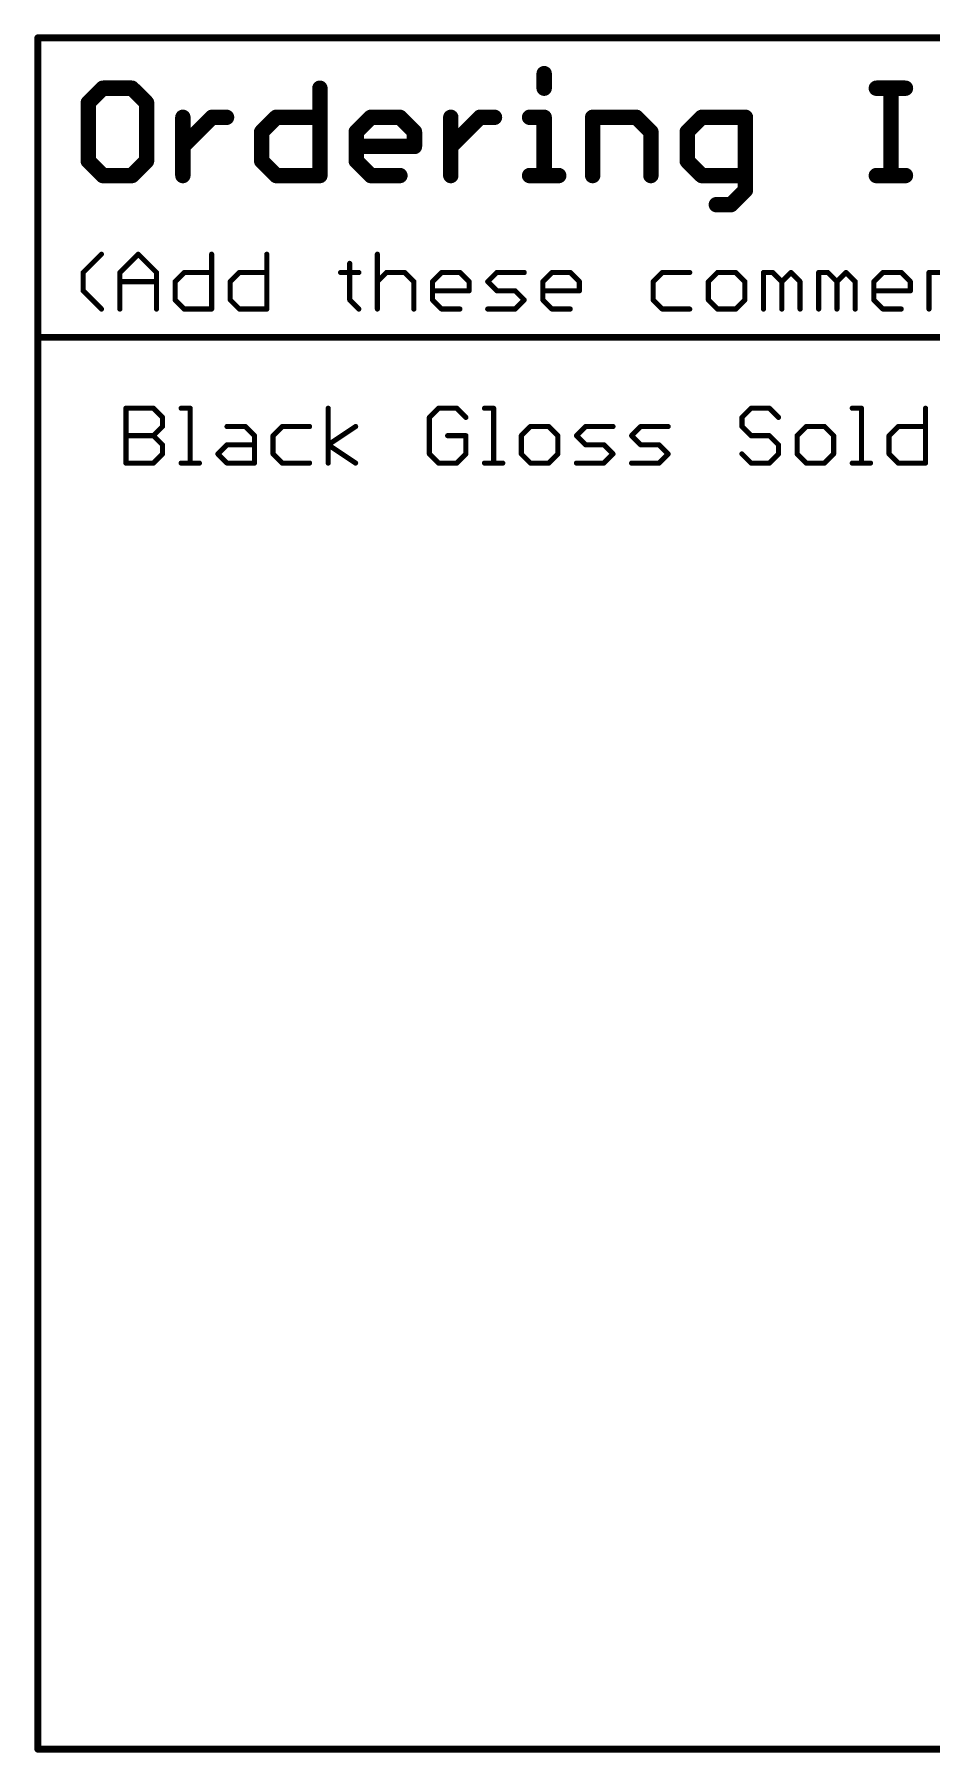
# Model space of a CAD drawing. Extents: x -41 to 92, y -75 to 33.
# Drawn here: x -10.3 to 16.4, y -75 to -24 of the extents above; entities that cross this region are included whole.
import ezdxf

# ---------------------------------------------------------------- set-up
doc = ezdxf.new("R2010")
doc.units = 0
doc.layers.add('23', color=53, linetype='CONTINUOUS')
doc.layers.add('51', color=53, linetype='CONTINUOUS')

msp = doc.modelspace()

# ---------------------------------------------------------------- linework, layer by layer
at = {"layer": '23'}
msp.add_point((-10.16, -24.13), dxfattribs=at)
at = {"layer": '51'}
for points, const_width in [([(-10.16, -24.13), (91.44, -24.13)], 0.2032), ([(-10.16, -33.02), (-10.16, -24.13)], 0.2032), ([(4.868, -25.1942), (4.868, -25.6264)], 0.4572), ([(-8.2292, -25.6264), (-8.6614, -26.0586)], 0.4572), ([(-7.3649, -25.6264), (-8.2292, -25.6264)], 0.4572), ([(-6.9327, -26.0586), (-7.3649, -25.6264)], 0.4572), ([(-1.7874, -25.6264), (-1.7874, -28.2194)], 0.4572), ([(14.7266, -25.6264), (15.5909, -25.6264)], 0.4572), ([(15.1587, -28.2194), (15.1587, -25.6264)], 0.4572), ([(-8.6614, -26.0586), (-8.6614, -27.7872)], 0.4572), ([(-6.9327, -27.7872), (-6.9327, -26.0586)], 0.4572), ([(-5.8548, -28.2194), (-5.8548, -26.4907)], 0.4572), ([(-5.8548, -27.3551), (-4.9905, -26.4907)], 0.4572), ([(-4.9905, -26.4907), (-4.5583, -26.4907)], 0.4572), ([(-3.516, -26.9229), (-3.0839, -26.4907)], 0.4572), ([(-3.0839, -26.4907), (-1.7874, -26.4907)], 0.4572), ([(-0.7095, -26.9229), (-0.2773, -26.4907)], 0.4572), ([(-0.2773, -26.4907), (0.587, -26.4907)], 0.4572), ([(0.587, -26.4907), (1.0192, -26.9229)], 0.4572), ([(2.0971, -28.2194), (2.0971, -26.4907)], 0.4572), ([(2.0971, -27.3551), (2.9614, -26.4907)], 0.4572), ([(2.9614, -26.4907), (3.3936, -26.4907)], 0.4572), ([(4.4359, -26.4907), (4.868, -26.4907)], 0.4572), ([(4.868, -26.4907), (4.868, -28.2194)], 0.4572), ([(6.3069, -28.2194), (6.3069, -26.4907)], 0.4572), ([(6.3069, -26.4907), (7.6034, -26.4907)], 0.4572), ([(7.6034, -26.4907), (8.0356, -26.9229)], 0.4572), ([(9.5456, -26.4907), (9.1135, -26.9229)], 0.4572), ([(10.8421, -26.4907), (9.5456, -26.4907)], 0.4572), ([(10.8421, -28.6516), (10.8421, -26.4907)], 0.4572), ([(-3.516, -27.7872), (-3.516, -26.9229)], 0.4572), ([(-0.7095, -27.7872), (-0.7095, -26.9229)], 0.4572), ([(1.0192, -26.9229), (1.0192, -27.3551)], 0.4572), ([(8.0356, -26.9229), (8.0356, -28.2194)], 0.4572), ([(9.1135, -26.9229), (9.1135, -27.7872)], 0.4572), ([(1.0192, -27.3551), (-0.7095, -27.3551)], 0.4572), ([(-8.6614, -27.7872), (-8.2292, -28.2194)], 0.4572), ([(-8.2292, -28.2194), (-7.3649, -28.2194)], 0.4572), ([(-7.3649, -28.2194), (-6.9327, -27.7872)], 0.4572), ([(-3.0839, -28.2194), (-3.516, -27.7872)], 0.4572), ([(-1.7874, -28.2194), (-3.0839, -28.2194)], 0.4572), ([(-0.2773, -28.2194), (-0.7095, -27.7872)], 0.4572), ([(0.587, -28.2194), (-0.2773, -28.2194)], 0.4572), ([(4.4359, -28.2194), (5.3002, -28.2194)], 0.4572), ([(9.1135, -27.7872), (9.5456, -28.2194)], 0.4572), ([(9.5456, -28.2194), (10.8421, -28.2194)], 0.4572), ([(14.7266, -28.2194), (15.5909, -28.2194)], 0.4572), ([(10.41, -29.0837), (10.8421, -28.6516)], 0.4572), ([(9.9778, -29.0837), (10.41, -29.0837)], 0.4572), ([(-8.8138, -31.0971), (-8.2715, -30.5548)], 0.1524), ([(-7.7224, -31.0971), (-7.18, -30.5548)], 0.1524), ([(-7.18, -30.5548), (-6.6377, -31.0971)], 0.1524), ([(-5.0005, -30.5548), (-5.0005, -32.1818)], 0.1524), ([(-3.3634, -30.5548), (-3.3634, -32.1818)], 0.1524), ([(-0.0823, -30.5548), (-0.0823, -32.1818)], 0.1524), ([(-8.8138, -31.6395), (-8.8138, -31.0971)], 0.1524), ([(-7.7224, -32.1818), (-7.7224, -31.0971)], 0.1524), ([(-6.6377, -31.0971), (-6.6377, -32.1818)], 0.1524), ([(-6.0852, -31.3683), (-5.814, -31.0971)], 0.1524), ([(-5.814, -31.0971), (-5.0005, -31.0971)], 0.1524), ([(-4.4481, -31.3683), (-4.1769, -31.0971)], 0.1524), ([(-4.1769, -31.0971), (-3.3634, -31.0971)], 0.1524), ([(-1.1737, -31.0971), (-0.6314, -31.0971)], 0.1524), ([(-0.9026, -30.826), (-0.9026, -31.9106)], 0.1524), ([(-0.0823, -31.3683), (0.1889, -31.0971)], 0.1524), ([(0.1889, -31.0971), (0.7312, -31.0971)], 0.1524), ([(0.7312, -31.0971), (1.0024, -31.3683)], 0.1524), ([(1.5549, -31.3683), (1.826, -31.0971)], 0.1524), ([(1.826, -31.0971), (2.3683, -31.0971)], 0.1524), ([(2.3683, -31.0971), (2.6395, -31.3683)], 0.1524), ([(3.192, -31.3683), (3.4632, -31.0971)], 0.1524), ([(3.4632, -31.0971), (4.2767, -31.0971)], 0.1524), ([(4.8292, -31.3683), (5.1003, -31.0971)], 0.1524), ([(5.1003, -31.0971), (5.6427, -31.0971)], 0.1524), ([(5.6427, -31.0971), (5.9138, -31.3683)], 0.1524), ([(8.3746, -31.0971), (8.1035, -31.3683)], 0.1524), ([(9.1881, -31.0971), (8.3746, -31.0971)], 0.1524), ([(10.0118, -31.0971), (9.7406, -31.3683)], 0.1524), ([(10.5541, -31.0971), (10.0118, -31.0971)], 0.1524), ([(10.8253, -31.3683), (10.5541, -31.0971)], 0.1524), ([(11.3778, -32.1818), (11.3778, -31.0971)], 0.1524), ([(11.3778, -31.0971), (11.649, -31.0971)], 0.1524), ([(11.649, -31.0971), (11.9201, -31.3683)], 0.1524), ([(11.9201, -31.3683), (12.1913, -31.0971)], 0.1524), ([(12.1913, -31.0971), (12.4625, -31.3683)], 0.1524), ([(13.015, -32.1818), (13.015, -31.0971)], 0.1524), ([(13.015, -31.0971), (13.2861, -31.0971)], 0.1524), ([(13.2861, -31.0971), (13.5573, -31.3683)], 0.1524), ([(13.5573, -31.3683), (13.8284, -31.0971)], 0.1524), ([(13.8284, -31.0971), (14.0996, -31.3683)], 0.1524), ([(14.6521, -31.3683), (14.9233, -31.0971)], 0.1524), ([(14.9233, -31.0971), (15.4656, -31.0971)], 0.1524), ([(15.4656, -31.0971), (15.7368, -31.3683)], 0.1524), ([(16.2893, -32.1818), (16.2893, -31.0971)], 0.1524), ([(16.2893, -31.0971), (17.1028, -31.0971)], 0.1524), ([(-8.2715, -32.1818), (-8.8138, -31.6395)], 0.1524), ([(-7.7224, -31.3683), (-6.6377, -31.3683)], 0.1524), ([(-6.0852, -31.9106), (-6.0852, -31.3683)], 0.1524), ([(-4.4481, -31.9106), (-4.4481, -31.3683)], 0.1524), ([(1.0024, -31.3683), (1.0024, -32.1818)], 0.1524), ([(1.5549, -31.9106), (1.5549, -31.3683)], 0.1524), ([(2.6395, -31.6395), (1.5549, -31.6395)], 0.1524), ([(2.6395, -31.3683), (2.6395, -31.6395)], 0.1524), ([(3.4632, -31.6395), (3.192, -31.3683)], 0.1524), ([(4.0055, -31.6395), (3.4632, -31.6395)], 0.1524), ([(4.2767, -31.9106), (4.0055, -31.6395)], 0.1524), ([(4.8292, -31.9106), (4.8292, -31.3683)], 0.1524), ([(5.9138, -31.6395), (4.8292, -31.6395)], 0.1524), ([(5.9138, -31.3683), (5.9138, -31.6395)], 0.1524), ([(8.1035, -31.3683), (8.1035, -31.9106)], 0.1524), ([(9.7406, -31.3683), (9.7406, -31.9106)], 0.1524), ([(10.8253, -31.9106), (10.8253, -31.3683)], 0.1524), ([(11.9201, -31.3683), (11.9201, -32.1818)], 0.1524), ([(12.4625, -31.3683), (12.4625, -32.1818)], 0.1524), ([(13.5573, -31.3683), (13.5573, -32.1818)], 0.1524), ([(14.0996, -31.3683), (14.0996, -32.1818)], 0.1524), ([(14.6521, -31.9106), (14.6521, -31.3683)], 0.1524), ([(15.7368, -31.6395), (14.6521, -31.6395)], 0.1524), ([(15.7368, -31.3683), (15.7368, -31.6395)], 0.1524), ([(-5.814, -32.1818), (-6.0852, -31.9106)], 0.1524), ([(-5.0005, -32.1818), (-5.814, -32.1818)], 0.1524), ([(-4.1769, -32.1818), (-4.4481, -31.9106)], 0.1524), ([(-3.3634, -32.1818), (-4.1769, -32.1818)], 0.1524), ([(-0.9026, -31.9106), (-0.6314, -32.1818)], 0.1524), ([(1.826, -32.1818), (1.5549, -31.9106)], 0.1524), ([(2.3683, -32.1818), (1.826, -32.1818)], 0.1524), ([(3.192, -32.1818), (4.0055, -32.1818)], 0.1524), ([(4.0055, -32.1818), (4.2767, -31.9106)], 0.1524), ([(5.1003, -32.1818), (4.8292, -31.9106)], 0.1524), ([(5.6427, -32.1818), (5.1003, -32.1818)], 0.1524), ([(8.1035, -31.9106), (8.3746, -32.1818)], 0.1524), ([(8.3746, -32.1818), (9.1881, -32.1818)], 0.1524), ([(9.7406, -31.9106), (10.0118, -32.1818)], 0.1524), ([(10.0118, -32.1818), (10.5541, -32.1818)], 0.1524), ([(10.5541, -32.1818), (10.8253, -31.9106)], 0.1524), ([(14.9233, -32.1818), (14.6521, -31.9106)], 0.1524), ([(15.4656, -32.1818), (14.9233, -32.1818)], 0.1524), ([(-10.16, -74.93), (-10.16, -33.02)], 0.2032), ([(-10.16, -33.02), (91.44, -33.02)], 0.2032), ([(-7.5438, -36.7538), (-7.5438, -35.1268)], 0.1524), ([(-7.5438, -35.1268), (-6.7303, -35.1268)], 0.1524), ([(-6.7303, -35.1268), (-6.4591, -35.398)], 0.1524), ([(-5.9066, -35.1268), (-5.6355, -35.1268)], 0.1524), ([(-5.6355, -35.1268), (-5.6355, -36.7538)], 0.1524), ([(-1.5409, -36.7538), (-1.5409, -35.1268)], 0.1524), ([(1.7317, -35.1268), (1.4606, -35.398)], 0.1524), ([(2.2741, -35.1268), (1.7317, -35.1268)], 0.1524), ([(2.5452, -35.398), (2.2741, -35.1268)], 0.1524), ([(3.0977, -35.1268), (3.3689, -35.1268)], 0.1524), ([(3.3689, -35.1268), (3.3689, -36.7538)], 0.1524), ([(11.0089, -35.1268), (10.7378, -35.398)], 0.1524), ([(11.5513, -35.1268), (11.0089, -35.1268)], 0.1524), ([(11.8224, -35.398), (11.5513, -35.1268)], 0.1524), ([(14.0121, -35.1268), (14.2833, -35.1268)], 0.1524), ([(14.2833, -35.1268), (14.2833, -36.7538)], 0.1524), ([(16.1882, -35.1268), (16.1882, -36.7538)], 0.1524), ([(-6.4591, -35.6691), (-6.7303, -35.9403)], 0.1524), ([(-6.4591, -35.398), (-6.4591, -35.6691)], 0.1524), ([(-4.544, -35.6691), (-4.0017, -35.6691)], 0.1524), ([(-4.0017, -35.6691), (-3.7305, -35.9403)], 0.1524), ([(-2.9069, -35.6691), (-3.1781, -35.9403)], 0.1524), ([(-2.0934, -35.6691), (-2.9069, -35.6691)], 0.1524), ([(-1.5409, -36.2115), (-0.7274, -35.6691)], 0.1524), ([(1.4606, -35.398), (1.4606, -36.4826)], 0.1524), ([(4.4603, -35.6691), (4.1892, -35.9403)], 0.1524), ([(5.0026, -35.6691), (4.4603, -35.6691)], 0.1524), ([(5.2738, -35.9403), (5.0026, -35.6691)], 0.1524), ([(5.8263, -35.9403), (6.0975, -35.6691)], 0.1524), ([(6.0975, -35.6691), (6.911, -35.6691)], 0.1524), ([(7.4635, -35.9403), (7.7346, -35.6691)], 0.1524), ([(7.7346, -35.6691), (8.5481, -35.6691)], 0.1524), ([(10.7378, -35.398), (10.7378, -35.6691)], 0.1524), ([(10.7378, -35.6691), (11.0089, -35.9403)], 0.1524), ([(12.6461, -35.6691), (12.3749, -35.9403)], 0.1524), ([(13.1884, -35.6691), (12.6461, -35.6691)], 0.1524), ([(13.4596, -35.9403), (13.1884, -35.6691)], 0.1524), ([(15.1035, -35.9403), (15.3747, -35.6691)], 0.1524), ([(15.3747, -35.6691), (16.1882, -35.6691)], 0.1524), ([(-7.5438, -35.9403), (-6.7303, -35.9403)], 0.1524), ([(-6.7303, -35.9403), (-6.4591, -36.2115)], 0.1524), ([(-6.4591, -36.2115), (-6.4591, -36.4826)], 0.1524), ([(-4.8152, -36.4826), (-4.544, -36.2115)], 0.1524), ([(-4.544, -36.2115), (-3.7305, -36.2115)], 0.1524), ([(-3.7305, -35.9403), (-3.7305, -36.7538)], 0.1524), ([(-3.1781, -35.9403), (-3.1781, -36.4826)], 0.1524), ([(-0.7274, -36.7538), (-1.5409, -36.2115)], 0.1524), ([(2.5452, -35.9403), (2.0029, -35.9403)], 0.1524), ([(2.5452, -36.4826), (2.5452, -35.9403)], 0.1524), ([(4.1892, -35.9403), (4.1892, -36.4826)], 0.1524), ([(5.2738, -36.4826), (5.2738, -35.9403)], 0.1524), ([(6.0975, -36.2115), (5.8263, -35.9403)], 0.1524), ([(6.6398, -36.2115), (6.0975, -36.2115)], 0.1524), ([(6.911, -36.4826), (6.6398, -36.2115)], 0.1524), ([(7.7346, -36.2115), (7.4635, -35.9403)], 0.1524), ([(8.277, -36.2115), (7.7346, -36.2115)], 0.1524), ([(8.5481, -36.4826), (8.277, -36.2115)], 0.1524), ([(11.0089, -35.9403), (11.5513, -35.9403)], 0.1524), ([(11.5513, -35.9403), (11.8224, -36.2115)], 0.1524), ([(11.8224, -36.2115), (11.8224, -36.4826)], 0.1524), ([(12.3749, -35.9403), (12.3749, -36.4826)], 0.1524), ([(13.4596, -36.4826), (13.4596, -35.9403)], 0.1524), ([(15.1035, -36.4826), (15.1035, -35.9403)], 0.1524), ([(-6.7303, -36.7538), (-7.5438, -36.7538)], 0.1524), ([(-6.4591, -36.4826), (-6.7303, -36.7538)], 0.1524), ([(-5.9066, -36.7538), (-5.3643, -36.7538)], 0.1524), ([(-4.544, -36.7538), (-4.8152, -36.4826)], 0.1524), ([(-3.7305, -36.7538), (-4.544, -36.7538)], 0.1524), ([(-3.1781, -36.4826), (-2.9069, -36.7538)], 0.1524), ([(-2.9069, -36.7538), (-2.0934, -36.7538)], 0.1524), ([(1.4606, -36.4826), (1.7317, -36.7538)], 0.1524), ([(1.7317, -36.7538), (2.2741, -36.7538)], 0.1524), ([(2.2741, -36.7538), (2.5452, -36.4826)], 0.1524), ([(3.0977, -36.7538), (3.64, -36.7538)], 0.1524), ([(4.1892, -36.4826), (4.4603, -36.7538)], 0.1524), ([(4.4603, -36.7538), (5.0026, -36.7538)], 0.1524), ([(5.0026, -36.7538), (5.2738, -36.4826)], 0.1524), ([(5.8263, -36.7538), (6.6398, -36.7538)], 0.1524), ([(6.6398, -36.7538), (6.911, -36.4826)], 0.1524), ([(7.4635, -36.7538), (8.277, -36.7538)], 0.1524), ([(8.277, -36.7538), (8.5481, -36.4826)], 0.1524), ([(11.0089, -36.7538), (10.7378, -36.4826)], 0.1524), ([(11.5513, -36.7538), (11.0089, -36.7538)], 0.1524), ([(11.8224, -36.4826), (11.5513, -36.7538)], 0.1524), ([(12.3749, -36.4826), (12.6461, -36.7538)], 0.1524), ([(12.6461, -36.7538), (13.1884, -36.7538)], 0.1524), ([(13.1884, -36.7538), (13.4596, -36.4826)], 0.1524), ([(14.0121, -36.7538), (14.5544, -36.7538)], 0.1524), ([(15.3747, -36.7538), (15.1035, -36.4826)], 0.1524), ([(16.1882, -36.7538), (15.3747, -36.7538)], 0.1524), ([(91.44, -74.93), (-10.16, -74.93)], 0.2032)]:
    msp.add_lwpolyline(points, dxfattribs=dict(at, const_width=const_width))
for points, const_width in [([(-10.16, -24.0792, 1), (-10.16, -24.1808)], 0.1016), ([(-10.1092, -24.13, 1), (-10.2108, -24.13)], 0.1016), ([(4.9823, -25.1942, 1), (4.7537, -25.1942)], 0.2286), ([(-8.2292, -25.5121, 1), (-8.2292, -25.7407)], 0.2286), ([(-8.1484, -25.7072, 1), (-8.3101, -25.5456)], 0.2286), ([(-7.2841, -25.5456, 1), (-7.4457, -25.7072)], 0.2286), ([(-7.3649, -25.7407, 1), (-7.3649, -25.5121)], 0.2286), ([(-1.6731, -25.6264, 1), (-1.9017, -25.6264)], 0.2286), ([(14.7266, -25.5121, 1), (14.7266, -25.7407)], 0.2286), ([(15.273, -25.6264, 1), (15.0444, -25.6264)], 0.2286), ([(15.5909, -25.7407, 1), (15.5909, -25.5121)], 0.2286), ([(-8.5471, -26.0586, 1), (-8.7757, -26.0586)], 0.2286), ([(-8.7422, -25.9777, 1), (-8.5806, -26.1394)], 0.2286), ([(-6.8184, -26.0586, 1), (-7.047, -26.0586)], 0.2286), ([(-7.0135, -26.1394, 1), (-6.8519, -25.9777)], 0.2286), ([(4.7537, -25.6264, 1), (4.9823, -25.6264)], 0.2286), ([(-5.7405, -26.4907, 1), (-5.9691, -26.4907)], 0.2286), ([(-4.9905, -26.3764, 1), (-4.9905, -26.605)], 0.2286), ([(-4.9097, -26.5715, 1), (-5.0713, -26.4099)], 0.2286), ([(-4.5583, -26.605, 1), (-4.5583, -26.3764)], 0.2286), ([(-3.0839, -26.3764, 1), (-3.0839, -26.605)], 0.2286), ([(-3.0031, -26.5715, 1), (-3.1647, -26.4099)], 0.2286), ([(-1.7874, -26.605, 1), (-1.7874, -26.3764)], 0.2286), ([(-0.2773, -26.3764, 1), (-0.2773, -26.605)], 0.2286), ([(-0.1965, -26.5715, 1), (-0.3581, -26.4099)], 0.2286), ([(0.6678, -26.4099, 1), (0.5062, -26.5715)], 0.2286), ([(0.587, -26.605, 1), (0.587, -26.3764)], 0.2286), ([(2.2114, -26.4907, 1), (1.9828, -26.4907)], 0.2286), ([(2.9614, -26.3764, 1), (2.9614, -26.605)], 0.2286), ([(3.0422, -26.5715, 1), (2.8806, -26.4099)], 0.2286), ([(3.3936, -26.605, 1), (3.3936, -26.3764)], 0.2286), ([(4.4359, -26.3764, 1), (4.4359, -26.605)], 0.2286), ([(4.9823, -26.4907, 1), (4.7537, -26.4907)], 0.2286), ([(4.868, -26.605, 1), (4.868, -26.3764)], 0.2286), ([(6.4212, -26.4907, 1), (6.1926, -26.4907)], 0.2286), ([(6.3069, -26.3764, 1), (6.3069, -26.605)], 0.2286), ([(7.6842, -26.4099, 1), (7.5226, -26.5715)], 0.2286), ([(7.6034, -26.605, 1), (7.6034, -26.3764)], 0.2286), ([(9.5456, -26.3764, 1), (9.5456, -26.605)], 0.2286), ([(9.6264, -26.5715, 1), (9.4648, -26.4099)], 0.2286), ([(10.9564, -26.4907, 1), (10.7278, -26.4907)], 0.2286), ([(10.8421, -26.605, 1), (10.8421, -26.3764)], 0.2286), ([(-3.5969, -26.8421, 1), (-3.4352, -27.0037)], 0.2286), ([(-3.4017, -26.9229, 1), (-3.6303, -26.9229)], 0.2286), ([(-0.5952, -26.9229, 1), (-0.8238, -26.9229)], 0.2286), ([(-0.7903, -26.8421, 1), (-0.6287, -27.0037)], 0.2286), ([(1.1335, -26.9229, 1), (0.9049, -26.9229)], 0.2286), ([(0.9384, -27.0037, 1), (1.1, -26.8421)], 0.2286), ([(8.1499, -26.9229, 1), (7.9213, -26.9229)], 0.2286), ([(7.9548, -27.0037, 1), (8.1164, -26.8421)], 0.2286), ([(9.0326, -26.8421, 1), (9.1943, -27.0037)], 0.2286), ([(9.2278, -26.9229, 1), (8.9992, -26.9229)], 0.2286), ([(-5.9357, -27.2742, 1), (-5.774, -27.4359)], 0.2286), ([(-0.7095, -27.2408, 1), (-0.7095, -27.4694)], 0.2286), ([(0.9049, -27.3551, 1), (1.1335, -27.3551)], 0.2286), ([(1.0192, -27.4694, 1), (1.0192, -27.2408)], 0.2286), ([(2.0162, -27.2742, 1), (2.1779, -27.4359)], 0.2286), ([(-8.5806, -27.7064, 1), (-8.7422, -27.8681)], 0.2286), ([(-8.7757, -27.7872, 1), (-8.5471, -27.7872)], 0.2286), ([(-8.2292, -28.1051, 1), (-8.2292, -28.3337)], 0.2286), ([(-8.3101, -28.3002, 1), (-8.1484, -28.1386)], 0.2286), ([(-7.4457, -28.1386, 1), (-7.2841, -28.3002)], 0.2286), ([(-7.3649, -28.3337, 1), (-7.3649, -28.1051)], 0.2286), ([(-7.047, -27.7872, 1), (-6.8184, -27.7872)], 0.2286), ([(-6.8519, -27.8681, 1), (-7.0135, -27.7064)], 0.2286), ([(-3.4352, -27.7064, 1), (-3.5969, -27.8681)], 0.2286), ([(-3.6303, -27.7872, 1), (-3.4017, -27.7872)], 0.2286), ([(-3.0839, -28.1051, 1), (-3.0839, -28.3337)], 0.2286), ([(-3.1647, -28.3002, 1), (-3.0031, -28.1386)], 0.2286), ([(-1.7874, -28.3337, 1), (-1.7874, -28.1051)], 0.2286), ([(-0.6287, -27.7064, 1), (-0.7903, -27.8681)], 0.2286), ([(-0.8238, -27.7872, 1), (-0.5952, -27.7872)], 0.2286), ([(-0.2773, -28.1051, 1), (-0.2773, -28.3337)], 0.2286), ([(-0.3581, -28.3002, 1), (-0.1965, -28.1386)], 0.2286), ([(0.587, -28.3337, 1), (0.587, -28.1051)], 0.2286), ([(4.4359, -28.1051, 1), (4.4359, -28.3337)], 0.2286), ([(5.3002, -28.3337, 1), (5.3002, -28.1051)], 0.2286), ([(9.1943, -27.7064, 1), (9.0326, -27.8681)], 0.2286), ([(8.9992, -27.7872, 1), (9.2278, -27.7872)], 0.2286), ([(9.5456, -28.1051, 1), (9.5456, -28.3337)], 0.2286), ([(9.4648, -28.3002, 1), (9.6264, -28.1386)], 0.2286), ([(10.8421, -28.3337, 1), (10.8421, -28.1051)], 0.2286), ([(14.7266, -28.1051, 1), (14.7266, -28.3337)], 0.2286), ([(15.5909, -28.3337, 1), (15.5909, -28.1051)], 0.2286), ([(-5.9691, -28.2194, 1), (-5.7405, -28.2194)], 0.2286), ([(-1.9017, -28.2194, 1), (-1.6731, -28.2194)], 0.2286), ([(1.9828, -28.2194, 1), (2.2114, -28.2194)], 0.2286), ([(4.7537, -28.2194, 1), (4.9823, -28.2194)], 0.2286), ([(6.1926, -28.2194, 1), (6.4212, -28.2194)], 0.2286), ([(7.9213, -28.2194, 1), (8.1499, -28.2194)], 0.2286), ([(10.7278, -28.6516, 1), (10.9564, -28.6516)], 0.2286), ([(10.923, -28.7324, 1), (10.7613, -28.5707)], 0.2286), ([(15.0444, -28.2194, 1), (15.273, -28.2194)], 0.2286), ([(9.9778, -28.9694, 1), (9.9778, -29.198)], 0.2286), ([(10.3291, -29.0029, 1), (10.4908, -29.1646)], 0.2286), ([(10.41, -29.198, 1), (10.41, -28.9694)], 0.2286), ([(-8.2445, -30.5818, 1), (-8.2984, -30.5279)], 0.0762), ([(-7.1531, -30.5279, 1), (-7.207, -30.5818)], 0.0762), ([(-7.1531, -30.5818, 1), (-7.207, -30.5279)], 0.0762), ([(-4.9624, -30.5548, 1), (-5.0386, -30.5548)], 0.0762), ([(-3.3253, -30.5548, 1), (-3.4015, -30.5548)], 0.0762), ([(-0.0442, -30.5548, 1), (-0.1204, -30.5548)], 0.0762), ([(-8.7757, -31.0971, 1), (-8.8519, -31.0971)], 0.0762), ([(-8.8407, -31.0702, 1), (-8.7869, -31.1241)], 0.0762), ([(-7.6843, -31.0971, 1), (-7.7605, -31.0971)], 0.0762), ([(-7.7493, -31.0702, 1), (-7.6954, -31.1241)], 0.0762), ([(-6.5996, -31.0971, 1), (-6.6758, -31.0971)], 0.0762), ([(-6.6646, -31.1241, 1), (-6.6108, -31.0702)], 0.0762), ([(-5.814, -31.059, 1), (-5.814, -31.1352)], 0.0762), ([(-5.7871, -31.1241, 1), (-5.841, -31.0702)], 0.0762), ([(-5.0005, -31.1352, 1), (-5.0005, -31.059)], 0.0762), ([(-4.1769, -31.059, 1), (-4.1769, -31.1352)], 0.0762), ([(-4.1499, -31.1241, 1), (-4.2038, -31.0702)], 0.0762), ([(-3.3634, -31.1352, 1), (-3.3634, -31.059)], 0.0762), ([(-1.1737, -31.059, 1), (-1.1737, -31.1352)], 0.0762), ([(-0.8645, -30.826, 1), (-0.9407, -30.826)], 0.0762), ([(-0.6314, -31.1352, 1), (-0.6314, -31.059)], 0.0762), ([(0.1889, -31.059, 1), (0.1889, -31.1352)], 0.0762), ([(0.2158, -31.1241, 1), (0.1619, -31.0702)], 0.0762), ([(0.7581, -31.0702, 1), (0.7043, -31.1241)], 0.0762), ([(0.7312, -31.1352, 1), (0.7312, -31.059)], 0.0762), ([(1.826, -31.059, 1), (1.826, -31.1352)], 0.0762), ([(1.853, -31.1241, 1), (1.7991, -31.0702)], 0.0762), ([(2.3953, -31.0702, 1), (2.3414, -31.1241)], 0.0762), ([(2.3683, -31.1352, 1), (2.3683, -31.059)], 0.0762), ([(3.4632, -31.059, 1), (3.4632, -31.1352)], 0.0762), ([(3.4901, -31.1241, 1), (3.4362, -31.0702)], 0.0762), ([(4.2767, -31.1352, 1), (4.2767, -31.059)], 0.0762), ([(5.1003, -31.059, 1), (5.1003, -31.1352)], 0.0762), ([(5.1273, -31.1241, 1), (5.0734, -31.0702)], 0.0762), ([(5.6696, -31.0702, 1), (5.6157, -31.1241)], 0.0762), ([(5.6427, -31.1352, 1), (5.6427, -31.059)], 0.0762), ([(8.3746, -31.059, 1), (8.3746, -31.1352)], 0.0762), ([(8.4016, -31.1241, 1), (8.3477, -31.0702)], 0.0762), ([(9.1881, -31.1352, 1), (9.1881, -31.059)], 0.0762), ([(10.0118, -31.059, 1), (10.0118, -31.1352)], 0.0762), ([(10.0387, -31.1241, 1), (9.9849, -31.0702)], 0.0762), ([(10.5811, -31.0702, 1), (10.5272, -31.1241)], 0.0762), ([(10.5541, -31.1352, 1), (10.5541, -31.059)], 0.0762), ([(11.4159, -31.0971, 1), (11.3397, -31.0971)], 0.0762), ([(11.3778, -31.059, 1), (11.3778, -31.1352)], 0.0762), ([(11.6759, -31.0702, 1), (11.622, -31.1241)], 0.0762), ([(11.649, -31.1352, 1), (11.649, -31.059)], 0.0762), ([(12.2182, -31.0702, 1), (12.1643, -31.1241)], 0.0762), ([(12.2182, -31.1241, 1), (12.1643, -31.0702)], 0.0762), ([(13.0531, -31.0971, 1), (12.9769, -31.0971)], 0.0762), ([(13.015, -31.059, 1), (13.015, -31.1352)], 0.0762), ([(13.3131, -31.0702, 1), (13.2592, -31.1241)], 0.0762), ([(13.2861, -31.1352, 1), (13.2861, -31.059)], 0.0762), ([(13.8554, -31.0702, 1), (13.8015, -31.1241)], 0.0762), ([(13.8554, -31.1241, 1), (13.8015, -31.0702)], 0.0762), ([(14.9233, -31.059, 1), (14.9233, -31.1352)], 0.0762), ([(14.9502, -31.1241, 1), (14.8963, -31.0702)], 0.0762), ([(15.4925, -31.0702, 1), (15.4387, -31.1241)], 0.0762), ([(15.4656, -31.1352, 1), (15.4656, -31.059)], 0.0762), ([(16.3274, -31.0971, 1), (16.2512, -31.0971)], 0.0762), ([(16.2893, -31.059, 1), (16.2893, -31.1352)], 0.0762), ([(-8.7869, -31.6125, 1), (-8.8407, -31.6664)], 0.0762), ([(-8.8519, -31.6395, 1), (-8.7757, -31.6395)], 0.0762), ([(-7.7224, -31.3302, 1), (-7.7224, -31.4064)], 0.0762), ([(-6.6377, -31.4064, 1), (-6.6377, -31.3302)], 0.0762), ([(-6.0471, -31.3683, 1), (-6.1233, -31.3683)], 0.0762), ([(-6.1121, -31.3414, 1), (-6.0583, -31.3952)], 0.0762), ([(-4.41, -31.3683, 1), (-4.4862, -31.3683)], 0.0762), ([(-4.475, -31.3414, 1), (-4.4211, -31.3952)], 0.0762), ([(-0.1092, -31.3414, 1), (-0.0554, -31.3952)], 0.0762), ([(1.0405, -31.3683, 1), (0.9643, -31.3683)], 0.0762), ([(0.9754, -31.3952, 1), (1.0293, -31.3414)], 0.0762), ([(1.593, -31.3683, 1), (1.5168, -31.3683)], 0.0762), ([(1.5279, -31.3414, 1), (1.5818, -31.3952)], 0.0762), ([(1.5549, -31.6014, 1), (1.5549, -31.6776)], 0.0762), ([(2.6776, -31.3683, 1), (2.6014, -31.3683)], 0.0762), ([(2.6014, -31.6395, 1), (2.6776, -31.6395)], 0.0762), ([(2.6126, -31.3952, 1), (2.6665, -31.3414)], 0.0762), ([(2.6395, -31.6776, 1), (2.6395, -31.6014)], 0.0762), ([(3.219, -31.3414, 1), (3.1651, -31.3952)], 0.0762), ([(3.1651, -31.3414, 1), (3.219, -31.3952)], 0.0762), ([(3.4632, -31.6014, 1), (3.4632, -31.6776)], 0.0762), ([(3.4362, -31.6664, 1), (3.4901, -31.6125)], 0.0762), ([(4.0324, -31.6125, 1), (3.9786, -31.6664)], 0.0762), ([(4.0055, -31.6776, 1), (4.0055, -31.6014)], 0.0762), ([(4.8673, -31.3683, 1), (4.7911, -31.3683)], 0.0762), ([(4.8022, -31.3414, 1), (4.8561, -31.3952)], 0.0762), ([(4.8292, -31.6014, 1), (4.8292, -31.6776)], 0.0762), ([(5.9519, -31.3683, 1), (5.8757, -31.3683)], 0.0762), ([(5.8757, -31.6395, 1), (5.9519, -31.6395)], 0.0762), ([(5.8869, -31.3952, 1), (5.9408, -31.3414)], 0.0762), ([(5.9138, -31.6776, 1), (5.9138, -31.6014)], 0.0762), ([(8.1416, -31.3683, 1), (8.0654, -31.3683)], 0.0762), ([(8.0765, -31.3414, 1), (8.1304, -31.3952)], 0.0762), ([(9.7787, -31.3683, 1), (9.7025, -31.3683)], 0.0762), ([(9.7137, -31.3414, 1), (9.7676, -31.3952)], 0.0762), ([(10.8634, -31.3683, 1), (10.7872, -31.3683)], 0.0762), ([(10.7984, -31.3952, 1), (10.8522, -31.3414)], 0.0762), ([(11.9582, -31.3683, 1), (11.882, -31.3683)], 0.0762), ([(11.8932, -31.3414, 1), (11.9471, -31.3952)], 0.0762), ([(11.8932, -31.3952, 1), (11.9471, -31.3414)], 0.0762), ([(12.5006, -31.3683, 1), (12.4244, -31.3683)], 0.0762), ([(12.4355, -31.3952, 1), (12.4894, -31.3414)], 0.0762), ([(13.5954, -31.3683, 1), (13.5192, -31.3683)], 0.0762), ([(13.5303, -31.3414, 1), (13.5842, -31.3952)], 0.0762), ([(13.5303, -31.3952, 1), (13.5842, -31.3414)], 0.0762), ([(14.1377, -31.3683, 1), (14.0615, -31.3683)], 0.0762), ([(14.0727, -31.3952, 1), (14.1266, -31.3414)], 0.0762), ([(14.6902, -31.3683, 1), (14.614, -31.3683)], 0.0762), ([(14.6521, -31.6014, 1), (14.6521, -31.6776)], 0.0762), ([(14.6252, -31.3414, 1), (14.679, -31.3952)], 0.0762), ([(15.7749, -31.3683, 1), (15.6987, -31.3683)], 0.0762), ([(15.6987, -31.6395, 1), (15.7749, -31.6395)], 0.0762), ([(15.7098, -31.3952, 1), (15.7637, -31.3414)], 0.0762), ([(15.7368, -31.6776, 1), (15.7368, -31.6014)], 0.0762), ([(-8.2984, -32.2087, 1), (-8.2445, -32.1549)], 0.0762), ([(-6.0583, -31.8837, 1), (-6.1121, -31.9376)], 0.0762), ([(-6.1233, -31.9106, 1), (-6.0471, -31.9106)], 0.0762), ([(-5.814, -32.1437, 1), (-5.814, -32.2199)], 0.0762), ([(-5.841, -32.2087, 1), (-5.7871, -32.1549)], 0.0762), ([(-5.0005, -32.2199, 1), (-5.0005, -32.1437)], 0.0762), ([(-4.4211, -31.8837, 1), (-4.475, -31.9376)], 0.0762), ([(-4.4862, -31.9106, 1), (-4.41, -31.9106)], 0.0762), ([(-4.1769, -32.1437, 1), (-4.1769, -32.2199)], 0.0762), ([(-4.2038, -32.2087, 1), (-4.1499, -32.1549)], 0.0762), ([(-3.3634, -32.2199, 1), (-3.3634, -32.1437)], 0.0762), ([(-0.8756, -31.8837, 1), (-0.9295, -31.9376)], 0.0762), ([(-0.9407, -31.9106, 1), (-0.8645, -31.9106)], 0.0762), ([(-0.6583, -32.2087, 1), (-0.6045, -32.1549)], 0.0762), ([(1.5818, -31.8837, 1), (1.5279, -31.9376)], 0.0762), ([(1.5168, -31.9106, 1), (1.593, -31.9106)], 0.0762), ([(1.826, -32.1437, 1), (1.826, -32.2199)], 0.0762), ([(1.7991, -32.2087, 1), (1.853, -32.1549)], 0.0762), ([(2.3683, -32.2199, 1), (2.3683, -32.1437)], 0.0762), ([(3.192, -32.1437, 1), (3.192, -32.2199)], 0.0762), ([(3.9786, -32.1549, 1), (4.0324, -32.2087)], 0.0762), ([(4.0055, -32.2199, 1), (4.0055, -32.1437)], 0.0762), ([(4.3036, -31.9376, 1), (4.2497, -31.8837)], 0.0762), ([(4.2497, -31.9376, 1), (4.3036, -31.8837)], 0.0762), ([(4.8561, -31.8837, 1), (4.8022, -31.9376)], 0.0762), ([(4.7911, -31.9106, 1), (4.8673, -31.9106)], 0.0762), ([(5.1003, -32.1437, 1), (5.1003, -32.2199)], 0.0762), ([(5.0734, -32.2087, 1), (5.1273, -32.1549)], 0.0762), ([(5.6427, -32.2199, 1), (5.6427, -32.1437)], 0.0762), ([(8.1304, -31.8837, 1), (8.0765, -31.9376)], 0.0762), ([(8.0654, -31.9106, 1), (8.1416, -31.9106)], 0.0762), ([(8.3746, -32.1437, 1), (8.3746, -32.2199)], 0.0762), ([(8.3477, -32.2087, 1), (8.4016, -32.1549)], 0.0762), ([(9.1881, -32.2199, 1), (9.1881, -32.1437)], 0.0762), ([(9.7676, -31.8837, 1), (9.7137, -31.9376)], 0.0762), ([(9.7025, -31.9106, 1), (9.7787, -31.9106)], 0.0762), ([(10.0118, -32.1437, 1), (10.0118, -32.2199)], 0.0762), ([(9.9849, -32.2087, 1), (10.0387, -32.1549)], 0.0762), ([(10.5272, -32.1549, 1), (10.5811, -32.2087)], 0.0762), ([(10.5541, -32.2199, 1), (10.5541, -32.1437)], 0.0762), ([(10.7872, -31.9106, 1), (10.8634, -31.9106)], 0.0762), ([(10.8522, -31.9376, 1), (10.7984, -31.8837)], 0.0762), ([(14.679, -31.8837, 1), (14.6252, -31.9376)], 0.0762), ([(14.614, -31.9106, 1), (14.6902, -31.9106)], 0.0762), ([(14.9233, -32.1437, 1), (14.9233, -32.2199)], 0.0762), ([(14.8963, -32.2087, 1), (14.9502, -32.1549)], 0.0762), ([(15.4656, -32.2199, 1), (15.4656, -32.1437)], 0.0762), ([(-7.7605, -32.1818, 1), (-7.6843, -32.1818)], 0.0762), ([(-6.6758, -32.1818, 1), (-6.5996, -32.1818)], 0.0762), ([(-5.0386, -32.1818, 1), (-4.9624, -32.1818)], 0.0762), ([(-3.4015, -32.1818, 1), (-3.3253, -32.1818)], 0.0762), ([(-0.1204, -32.1818, 1), (-0.0442, -32.1818)], 0.0762), ([(0.9643, -32.1818, 1), (1.0405, -32.1818)], 0.0762), ([(11.3397, -32.1818, 1), (11.4159, -32.1818)], 0.0762), ([(11.882, -32.1818, 1), (11.9582, -32.1818)], 0.0762), ([(12.4244, -32.1818, 1), (12.5006, -32.1818)], 0.0762), ([(12.9769, -32.1818, 1), (13.0531, -32.1818)], 0.0762), ([(13.5192, -32.1818, 1), (13.5954, -32.1818)], 0.0762), ([(14.0615, -32.1818, 1), (14.1377, -32.1818)], 0.0762), ([(16.2512, -32.1818, 1), (16.3274, -32.1818)], 0.0762), ([(-10.1092, -33.02, 1), (-10.2108, -33.02)], 0.1016), ([(-10.16, -32.9692, 1), (-10.16, -33.0708)], 0.1016), ([(-10.2108, -33.02, 1), (-10.1092, -33.02)], 0.1016), ([(-7.5057, -35.1268, 1), (-7.5819, -35.1268)], 0.0762), ([(-7.5438, -35.0887, 1), (-7.5438, -35.1649)], 0.0762), ([(-6.7034, -35.0999, 1), (-6.7572, -35.1538)], 0.0762), ([(-6.7303, -35.1649, 1), (-6.7303, -35.0887)], 0.0762), ([(-5.9066, -35.0887, 1), (-5.9066, -35.1649)], 0.0762), ([(-5.5974, -35.1268, 1), (-5.6736, -35.1268)], 0.0762), ([(-5.6355, -35.1649, 1), (-5.6355, -35.0887)], 0.0762), ([(-1.5028, -35.1268, 1), (-1.579, -35.1268)], 0.0762), ([(1.7317, -35.0887, 1), (1.7317, -35.1649)], 0.0762), ([(1.7587, -35.1538, 1), (1.7048, -35.0999)], 0.0762), ([(2.301, -35.0999, 1), (2.2471, -35.1538)], 0.0762), ([(2.2741, -35.1649, 1), (2.2741, -35.0887)], 0.0762), ([(3.0977, -35.0887, 1), (3.0977, -35.1649)], 0.0762), ([(3.407, -35.1268, 1), (3.3308, -35.1268)], 0.0762), ([(3.3689, -35.1649, 1), (3.3689, -35.0887)], 0.0762), ([(11.0089, -35.0887, 1), (11.0089, -35.1649)], 0.0762), ([(11.0359, -35.1538, 1), (10.982, -35.0999)], 0.0762), ([(11.5782, -35.0999, 1), (11.5243, -35.1538)], 0.0762), ([(11.5513, -35.1649, 1), (11.5513, -35.0887)], 0.0762), ([(14.0121, -35.0887, 1), (14.0121, -35.1649)], 0.0762), ([(14.3214, -35.1268, 1), (14.2452, -35.1268)], 0.0762), ([(14.2833, -35.1649, 1), (14.2833, -35.0887)], 0.0762), ([(16.2263, -35.1268, 1), (16.1501, -35.1268)], 0.0762), ([(-6.421, -35.398, 1), (-6.4972, -35.398)], 0.0762), ([(-6.4972, -35.6691, 1), (-6.421, -35.6691)], 0.0762), ([(-6.4861, -35.4249, 1), (-6.4322, -35.371)], 0.0762), ([(-6.4322, -35.6961, 1), (-6.4861, -35.6422)], 0.0762), ([(-4.544, -35.631, 1), (-4.544, -35.7072)], 0.0762), ([(-3.9748, -35.6422, 1), (-4.0287, -35.6961)], 0.0762), ([(-4.0017, -35.7072, 1), (-4.0017, -35.631)], 0.0762), ([(-2.9069, -35.631, 1), (-2.9069, -35.7072)], 0.0762), ([(-2.8799, -35.6961, 1), (-2.9338, -35.6422)], 0.0762), ([(-2.0934, -35.7072, 1), (-2.0934, -35.631)], 0.0762), ([(-0.7063, -35.7008, 1), (-0.7485, -35.6374)], 0.0762), ([(1.4336, -35.371, 1), (1.4875, -35.4249)], 0.0762), ([(1.4987, -35.398, 1), (1.4225, -35.398)], 0.0762), ([(2.5183, -35.4249, 1), (2.5722, -35.371)], 0.0762), ([(4.4603, -35.631, 1), (4.4603, -35.7072)], 0.0762), ([(4.4873, -35.6961, 1), (4.4334, -35.6422)], 0.0762), ([(5.0296, -35.6422, 1), (4.9757, -35.6961)], 0.0762), ([(5.0026, -35.7072, 1), (5.0026, -35.631)], 0.0762), ([(6.0975, -35.631, 1), (6.0975, -35.7072)], 0.0762), ([(6.1244, -35.6961, 1), (6.0705, -35.6422)], 0.0762), ([(6.911, -35.7072, 1), (6.911, -35.631)], 0.0762), ([(7.7346, -35.631, 1), (7.7346, -35.7072)], 0.0762), ([(7.7616, -35.6961, 1), (7.7077, -35.6422)], 0.0762), ([(8.5481, -35.7072, 1), (8.5481, -35.631)], 0.0762), ([(10.7108, -35.371, 1), (10.7647, -35.4249)], 0.0762), ([(10.7647, -35.6422, 1), (10.7108, -35.6961)], 0.0762), ([(10.7759, -35.398, 1), (10.6997, -35.398)], 0.0762), ([(10.6997, -35.6691, 1), (10.7759, -35.6691)], 0.0762), ([(11.7955, -35.4249, 1), (11.8494, -35.371)], 0.0762), ([(12.6461, -35.631, 1), (12.6461, -35.7072)], 0.0762), ([(12.673, -35.6961, 1), (12.6192, -35.6422)], 0.0762), ([(13.2154, -35.6422, 1), (13.1615, -35.6961)], 0.0762), ([(13.1884, -35.7072, 1), (13.1884, -35.631)], 0.0762), ([(15.3747, -35.631, 1), (15.3747, -35.7072)], 0.0762), ([(15.4016, -35.6961, 1), (15.3477, -35.6422)], 0.0762), ([(16.1882, -35.7072, 1), (16.1882, -35.631)], 0.0762), ([(-7.5438, -35.9022, 1), (-7.5438, -35.9784)], 0.0762), ([(-6.7034, -35.9134, 1), (-6.7572, -35.9672)], 0.0762), ([(-6.7572, -35.9134, 1), (-6.7034, -35.9672)], 0.0762), ([(-6.7303, -35.9784, 1), (-6.7303, -35.9022)], 0.0762), ([(-6.421, -36.2115, 1), (-6.4972, -36.2115)], 0.0762), ([(-6.4861, -36.2384, 1), (-6.4322, -36.1845)], 0.0762), ([(-4.544, -36.1734, 1), (-4.544, -36.2496)], 0.0762), ([(-4.5171, -36.2384, 1), (-4.571, -36.1845)], 0.0762), ([(-3.6924, -35.9403, 1), (-3.7686, -35.9403)], 0.0762), ([(-3.7575, -35.9672, 1), (-3.7036, -35.9134)], 0.0762), ([(-3.7305, -36.2496, 1), (-3.7305, -36.1734)], 0.0762), ([(-3.14, -35.9403, 1), (-3.2162, -35.9403)], 0.0762), ([(-3.205, -35.9134, 1), (-3.1511, -35.9672)], 0.0762), ([(-1.5198, -36.1798, 1), (-1.562, -36.2432)], 0.0762), ([(-1.562, -36.1798, 1), (-1.5198, -36.2432)], 0.0762), ([(2.0029, -35.9022, 1), (2.0029, -35.9784)], 0.0762), ([(2.5833, -35.9403, 1), (2.5071, -35.9403)], 0.0762), ([(2.5452, -35.9784, 1), (2.5452, -35.9022)], 0.0762), ([(4.2273, -35.9403, 1), (4.1511, -35.9403)], 0.0762), ([(4.1622, -35.9134, 1), (4.2161, -35.9672)], 0.0762), ([(5.3119, -35.9403, 1), (5.2357, -35.9403)], 0.0762), ([(5.2469, -35.9672, 1), (5.3008, -35.9134)], 0.0762), ([(5.8533, -35.9134, 1), (5.7994, -35.9672)], 0.0762), ([(5.7994, -35.9134, 1), (5.8533, -35.9672)], 0.0762), ([(6.0975, -36.1734, 1), (6.0975, -36.2496)], 0.0762), ([(6.0705, -36.2384, 1), (6.1244, -36.1845)], 0.0762), ([(6.6667, -36.1845, 1), (6.6129, -36.2384)], 0.0762), ([(6.6398, -36.2496, 1), (6.6398, -36.1734)], 0.0762), ([(7.4904, -35.9134, 1), (7.4365, -35.9672)], 0.0762), ([(7.4365, -35.9134, 1), (7.4904, -35.9672)], 0.0762), ([(7.7346, -36.1734, 1), (7.7346, -36.2496)], 0.0762), ([(7.7077, -36.2384, 1), (7.7616, -36.1845)], 0.0762), ([(8.3039, -36.1845, 1), (8.25, -36.2384)], 0.0762), ([(8.277, -36.2496, 1), (8.277, -36.1734)], 0.0762), ([(11.0089, -35.9022, 1), (11.0089, -35.9784)], 0.0762), ([(10.982, -35.9672, 1), (11.0359, -35.9134)], 0.0762), ([(11.5782, -35.9134, 1), (11.5243, -35.9672)], 0.0762), ([(11.5513, -35.9784, 1), (11.5513, -35.9022)], 0.0762), ([(11.8605, -36.2115, 1), (11.7843, -36.2115)], 0.0762), ([(11.7955, -36.2384, 1), (11.8494, -36.1845)], 0.0762), ([(12.413, -35.9403, 1), (12.3368, -35.9403)], 0.0762), ([(12.348, -35.9134, 1), (12.4019, -35.9672)], 0.0762), ([(13.4977, -35.9403, 1), (13.4215, -35.9403)], 0.0762), ([(13.4327, -35.9672, 1), (13.4865, -35.9134)], 0.0762), ([(15.1416, -35.9403, 1), (15.0654, -35.9403)], 0.0762), ([(15.0766, -35.9134, 1), (15.1305, -35.9672)], 0.0762), ([(-7.5438, -36.7157, 1), (-7.5438, -36.7919)], 0.0762), ([(-7.5819, -36.7538, 1), (-7.5057, -36.7538)], 0.0762), ([(-6.7572, -36.7269, 1), (-6.7034, -36.7807)], 0.0762), ([(-6.7303, -36.7919, 1), (-6.7303, -36.7157)], 0.0762), ([(-6.4972, -36.4826, 1), (-6.421, -36.4826)], 0.0762), ([(-6.4322, -36.5096, 1), (-6.4861, -36.4557)], 0.0762), ([(-5.9066, -36.7157, 1), (-5.9066, -36.7919)], 0.0762), ([(-5.6736, -36.7538, 1), (-5.5974, -36.7538)], 0.0762), ([(-5.3643, -36.7919, 1), (-5.3643, -36.7157)], 0.0762), ([(-4.7883, -36.4557, 1), (-4.8421, -36.5096)], 0.0762), ([(-4.8421, -36.4557, 1), (-4.7883, -36.5096)], 0.0762), ([(-4.544, -36.7157, 1), (-4.544, -36.7919)], 0.0762), ([(-4.571, -36.7807, 1), (-4.5171, -36.7269)], 0.0762), ([(-3.7686, -36.7538, 1), (-3.6924, -36.7538)], 0.0762), ([(-3.7305, -36.7919, 1), (-3.7305, -36.7157)], 0.0762), ([(-3.1511, -36.4557, 1), (-3.205, -36.5096)], 0.0762), ([(-3.2162, -36.4826, 1), (-3.14, -36.4826)], 0.0762), ([(-2.9069, -36.7157, 1), (-2.9069, -36.7919)], 0.0762), ([(-2.9338, -36.7807, 1), (-2.8799, -36.7269)], 0.0762), ([(-2.0934, -36.7919, 1), (-2.0934, -36.7157)], 0.0762), ([(-1.579, -36.7538, 1), (-1.5028, -36.7538)], 0.0762), ([(-0.7485, -36.7855, 1), (-0.7063, -36.7221)], 0.0762), ([(1.4875, -36.4557, 1), (1.4336, -36.5096)], 0.0762), ([(1.4225, -36.4826, 1), (1.4987, -36.4826)], 0.0762), ([(1.7317, -36.7157, 1), (1.7317, -36.7919)], 0.0762), ([(1.7048, -36.7807, 1), (1.7587, -36.7269)], 0.0762), ([(2.2471, -36.7269, 1), (2.301, -36.7807)], 0.0762), ([(2.2741, -36.7919, 1), (2.2741, -36.7157)], 0.0762), ([(2.5071, -36.4826, 1), (2.5833, -36.4826)], 0.0762), ([(2.5722, -36.5096, 1), (2.5183, -36.4557)], 0.0762), ([(3.0977, -36.7157, 1), (3.0977, -36.7919)], 0.0762), ([(3.3308, -36.7538, 1), (3.407, -36.7538)], 0.0762), ([(3.64, -36.7919, 1), (3.64, -36.7157)], 0.0762), ([(4.2161, -36.4557, 1), (4.1622, -36.5096)], 0.0762), ([(4.1511, -36.4826, 1), (4.2273, -36.4826)], 0.0762), ([(4.4603, -36.7157, 1), (4.4603, -36.7919)], 0.0762), ([(4.4334, -36.7807, 1), (4.4873, -36.7269)], 0.0762), ([(4.9757, -36.7269, 1), (5.0296, -36.7807)], 0.0762), ([(5.0026, -36.7919, 1), (5.0026, -36.7157)], 0.0762), ([(5.2357, -36.4826, 1), (5.3119, -36.4826)], 0.0762), ([(5.3008, -36.5096, 1), (5.2469, -36.4557)], 0.0762), ([(5.8263, -36.7157, 1), (5.8263, -36.7919)], 0.0762), ([(6.6129, -36.7269, 1), (6.6667, -36.7807)], 0.0762), ([(6.6398, -36.7919, 1), (6.6398, -36.7157)], 0.0762), ([(6.9379, -36.5096, 1), (6.884, -36.4557)], 0.0762), ([(6.884, -36.5096, 1), (6.9379, -36.4557)], 0.0762), ([(7.4635, -36.7157, 1), (7.4635, -36.7919)], 0.0762), ([(8.25, -36.7269, 1), (8.3039, -36.7807)], 0.0762), ([(8.277, -36.7919, 1), (8.277, -36.7157)], 0.0762), ([(8.5751, -36.5096, 1), (8.5212, -36.4557)], 0.0762), ([(8.5212, -36.5096, 1), (8.5751, -36.4557)], 0.0762), ([(10.7647, -36.4557, 1), (10.7108, -36.5096)], 0.0762), ([(11.0089, -36.7157, 1), (11.0089, -36.7919)], 0.0762), ([(10.982, -36.7807, 1), (11.0359, -36.7269)], 0.0762), ([(11.5243, -36.7269, 1), (11.5782, -36.7807)], 0.0762), ([(11.5513, -36.7919, 1), (11.5513, -36.7157)], 0.0762), ([(11.7843, -36.4826, 1), (11.8605, -36.4826)], 0.0762), ([(11.8494, -36.5096, 1), (11.7955, -36.4557)], 0.0762), ([(12.4019, -36.4557, 1), (12.348, -36.5096)], 0.0762), ([(12.3368, -36.4826, 1), (12.413, -36.4826)], 0.0762), ([(12.6461, -36.7157, 1), (12.6461, -36.7919)], 0.0762), ([(12.6192, -36.7807, 1), (12.673, -36.7269)], 0.0762), ([(13.1615, -36.7269, 1), (13.2154, -36.7807)], 0.0762), ([(13.1884, -36.7919, 1), (13.1884, -36.7157)], 0.0762), ([(13.4215, -36.4826, 1), (13.4977, -36.4826)], 0.0762), ([(13.4865, -36.5096, 1), (13.4327, -36.4557)], 0.0762), ([(14.0121, -36.7157, 1), (14.0121, -36.7919)], 0.0762), ([(14.2452, -36.7538, 1), (14.3214, -36.7538)], 0.0762), ([(14.5544, -36.7919, 1), (14.5544, -36.7157)], 0.0762), ([(15.1305, -36.4557, 1), (15.0766, -36.5096)], 0.0762), ([(15.0654, -36.4826, 1), (15.1416, -36.4826)], 0.0762), ([(15.3747, -36.7157, 1), (15.3747, -36.7919)], 0.0762), ([(15.3477, -36.7807, 1), (15.4016, -36.7269)], 0.0762), ([(16.1501, -36.7538, 1), (16.2263, -36.7538)], 0.0762), ([(16.1882, -36.7919, 1), (16.1882, -36.7157)], 0.0762), ([(-10.16, -74.8792, 1), (-10.16, -74.9808)], 0.1016), ([(-10.2108, -74.93, 1), (-10.1092, -74.93)], 0.1016)]:
    msp.add_lwpolyline(points, format="xyb", dxfattribs=dict(at, const_width=const_width))

doc.saveas('drawing.dxf')
